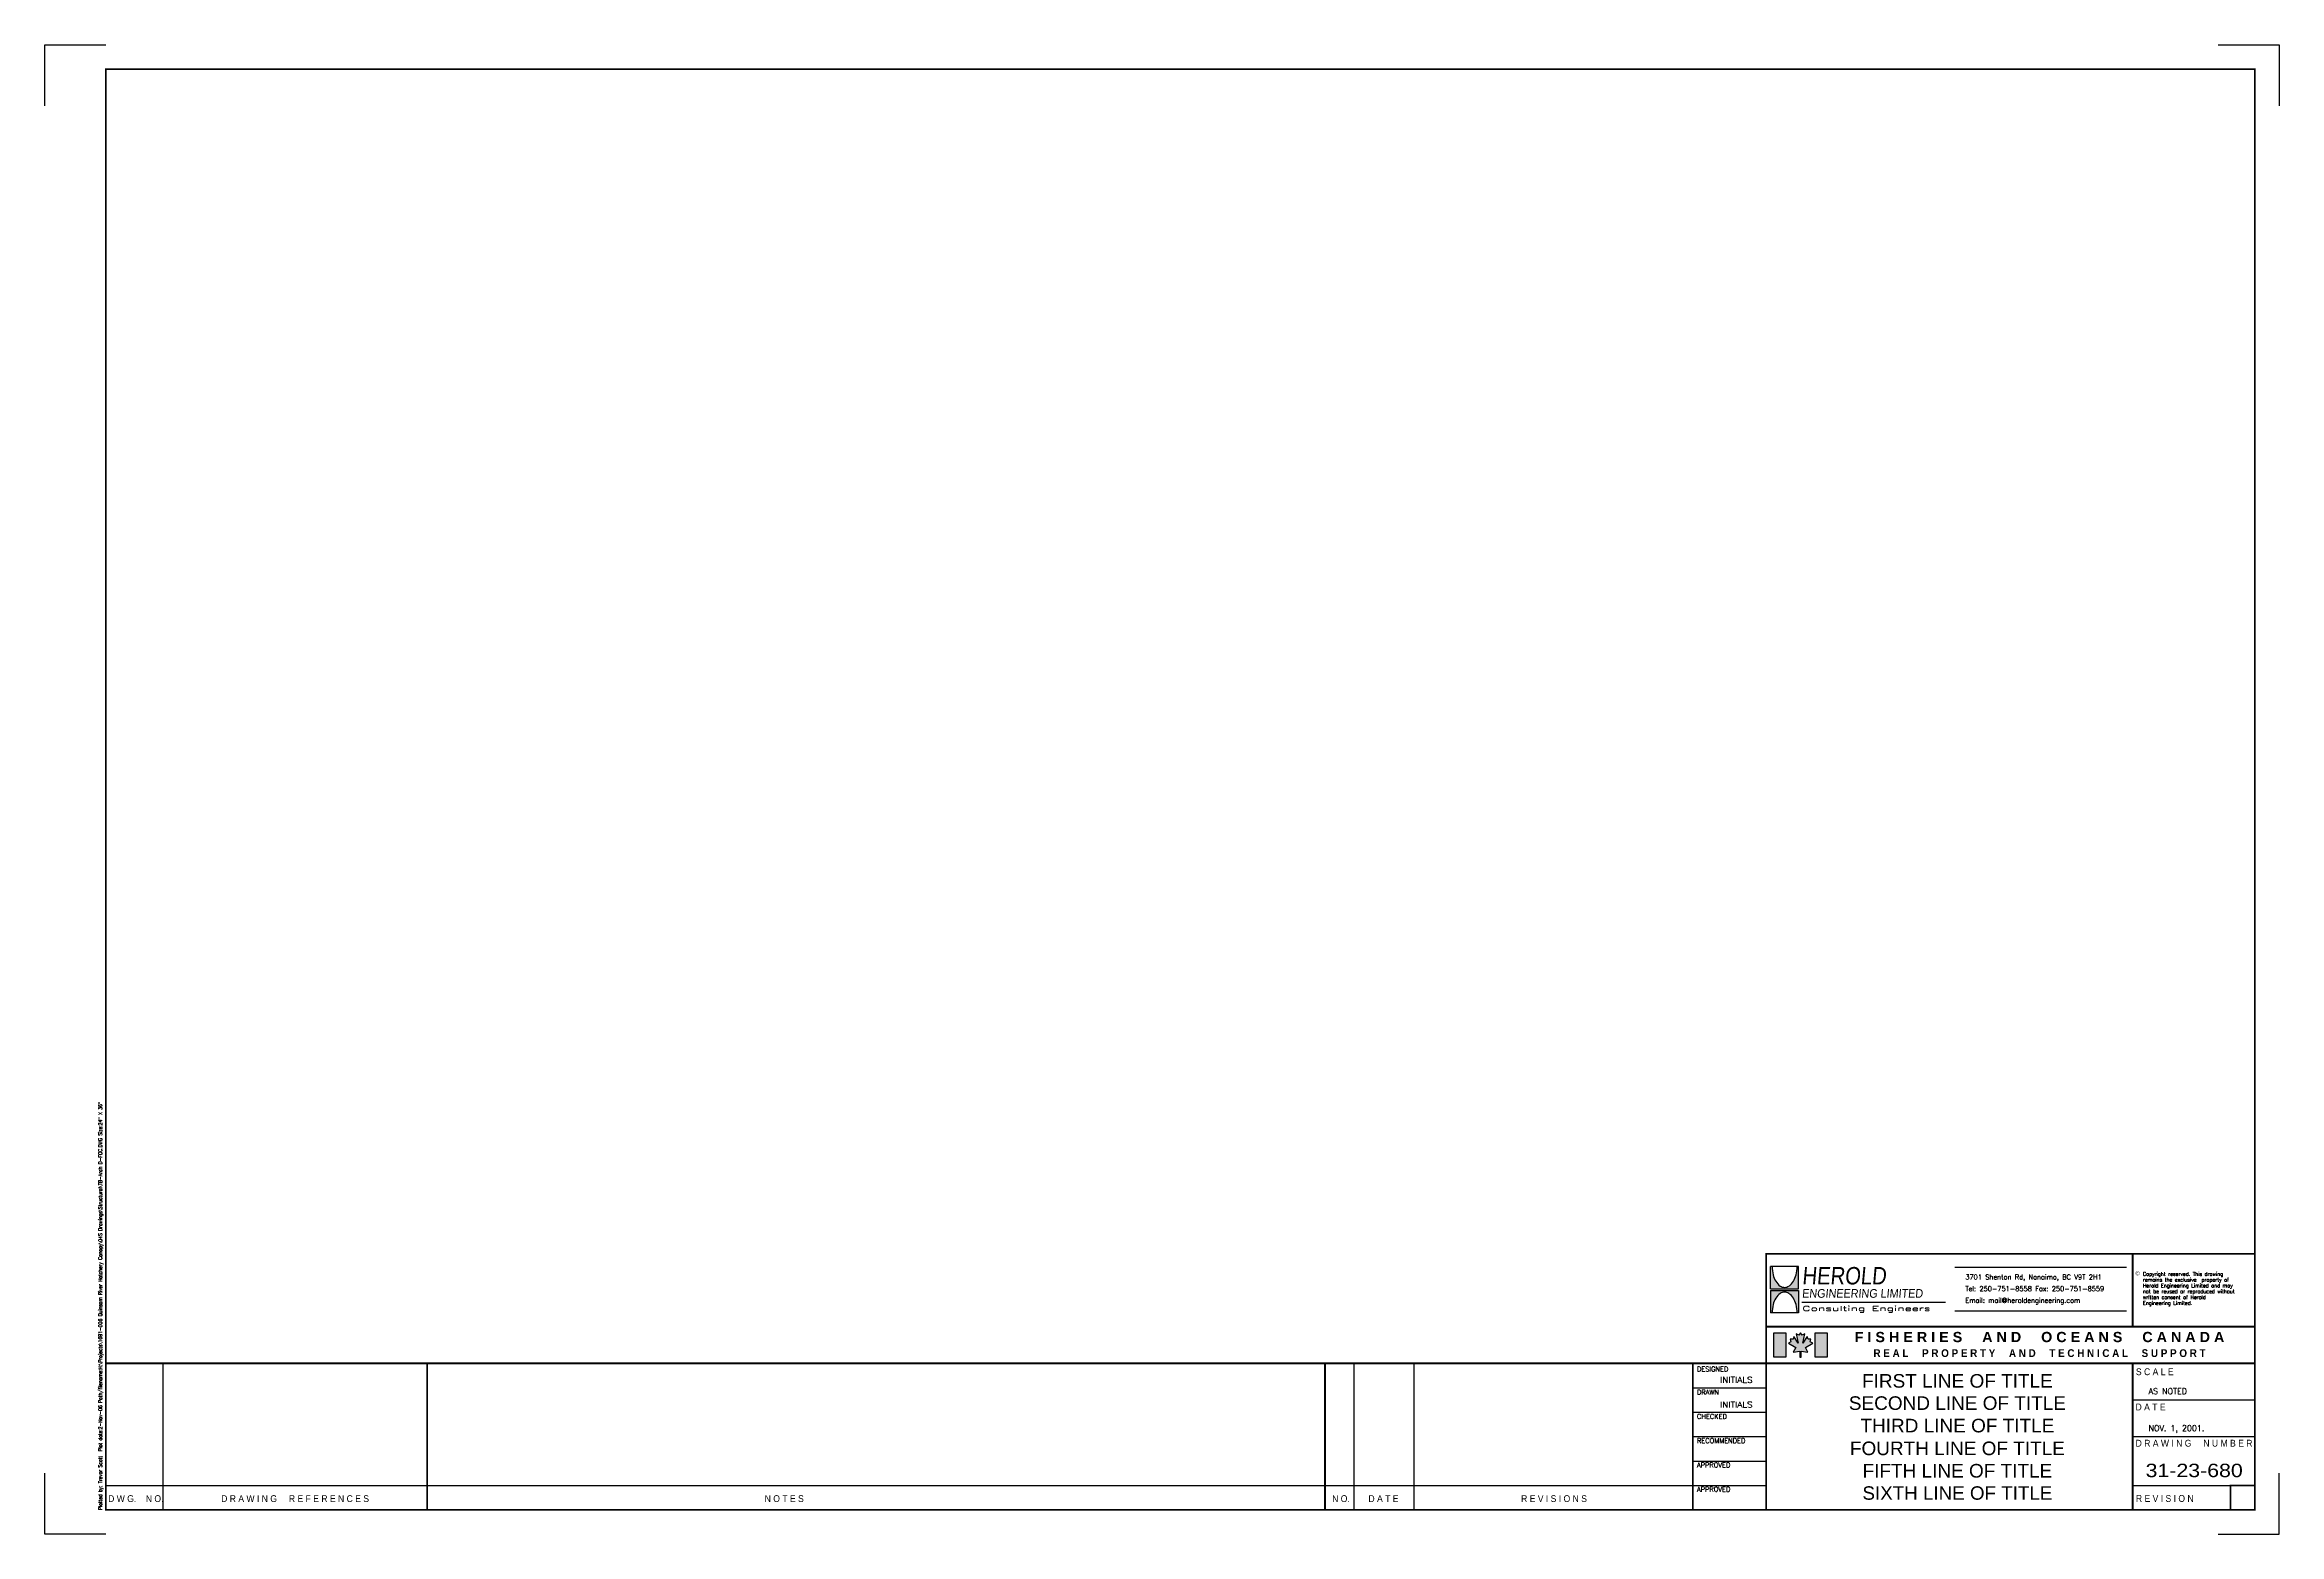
# Model space of a CAD drawing. Extents: x 0 to 36, y 0 to 24.
import ezdxf
from ezdxf.enums import TextEntityAlignment as Align

# ---------------------------------------------------------------- set-up
doc = ezdxf.new("R2010")
doc.units = 0
doc.header["$LTSCALE"] = 0.375
doc.header["$MEASUREMENT"] = 0
doc.layers.get('0').update_dxf_attribs({"linetype": 'CONTINUOUS'})
for name, color, linetype in [('BDR-18', 1, 'CONTINUOUS'), ('BDR-25', 4, 'CONTINUOUS'), ('BDR-35', 2, 'CONTINUOUS'), ('BDR-50', 5, 'CONTINUOUS')]:
    doc.layers.add(name, color=color, linetype=linetype)
doc.styles.add('ANNO-1', font='romans.shx', dxfattribs={"width": 0.78, "height": 2.38125, "bigfont": 'special.shx'})
doc.styles.add('ANNO-1A', font='romans.shx', dxfattribs={"width": 0.78, "height": 1.984375, "bigfont": 'special.shx'})
doc.styles.add('ANNO-3', font='swiss.ttf', dxfattribs={"height": 5.55625})
doc.styles.add('BORDER-TEXT1', font='SIMPLEX.SHX', dxfattribs={"height": 1.9868})
doc.styles.add('BORDER-TEXT2', font='sanss___.ttf', dxfattribs={"width": 0.9, "height": 2.7945})
doc.styles.add('LOGO-HEL', font='ERASBD.TTF')
doc.styles.add('LOGO-TEXT1', font='sanssb__.ttf', dxfattribs={"height": 4.2})
doc.styles.add('LOGO-TEXT2', font='sanssb__.ttf', dxfattribs={"width": 0.9, "height": 3.2})
doc.styles.add('LOGO2-HEL', font='ROMANS.shx')

# ---------------------------------------------------------------- blocks, each defined once
blk = doc.blocks.new('A$C1CC60CB0')
at = {"layer": 'BDR-18'}
h = blk.add_hatch(color=256, dxfattribs=at)
h.paths.add_polyline_path([(8.14, -2.56), (3.17, -2.56), (3.17, -12.5), (8.14, -12.5)])
h.paths.add_polyline_path([(19.07, -6.79), (18.01, -6.2), (18.29, -5.12), (17.17, -5.16), (16.81, -4.01), (15.09, -6.79), (15.89, -3.01), (14.77, -3.46), (14.1, -2.56), (13.43, -3.46), (12.31, -3.01), (13.1, -6.79), (11.38, -4.01), (11.03, -5.16), (9.91, -5.12), (10.18, -6.2), (9.13, -6.79), (12.11, -8.53), (11.12, -10.51), (13.85, -10.02), (13.85, -12.5), (14.35, -12.5), (14.35, -10.02), (17.08, -10.51), (16.08, -8.53)])
h.paths.add_polyline_path([(25.03, -2.56), (20.06, -2.56), (20.06, -12.5), (25.03, -12.5)])
for points in [[(3.17, -12.5), (3.17, -2.56), (8.14, -2.56), (8.14, -12.5)], [(14.1, -2.56), (13.43, -3.46), (12.31, -3.01), (13.1, -6.79), (11.38, -4.01), (11.03, -5.16), (9.91, -5.12), (10.18, -6.2), (9.13, -6.79), (12.11, -8.53), (11.12, -10.51), (13.85, -10.02), (13.85, -12.5), (14.35, -12.5), (14.35, -10.02), (17.08, -10.51), (16.08, -8.53), (19.07, -6.79), (18.01, -6.2), (18.29, -5.12), (17.17, -5.16), (16.81, -4.01), (15.09, -6.79), (15.89, -3.01), (14.77, -3.46)], [(20.06, -12.5), (20.06, -2.56), (25.03, -2.56), (25.03, -12.5)]]:
    blk.add_lwpolyline(points, close=True, dxfattribs=at)
blk = doc.blocks.new('TITLE TEXT')
at = {"layer": 'BDR-25', "style": 'ANNO-1', "width": 0.899424}
for p, p2 in [((0.205, -0.315), (1.181, -0.315)), ((0.205, -0.713), (1.181, -0.713))]:
    blk.add_text('   INITIALS   ', height=0.09375, dxfattribs=at).set_placement(p, p2, align=Align.FIT)
at = {"layer": 'BDR-25', "style": 'ANNO-1'}
for s, height, p in [('AS NOTED', 0.0937, (7.343, -0.497)), ('NOV. 1, 2001.', 0.09375, (7.342, -1.093))]:
    blk.add_text(s, height=height, dxfattribs=at).set_placement(p)
at = {"layer": 'BDR-25', "color": 5, "style": 'ANNO-3'}
blk.add_text('SIXTH LINE OF TITLE', height=0.21653, dxfattribs=at).set_placement((4.263, -2.264), align=Align.BOTTOM_CENTER)
at = {"layer": 'BDR-50', "color": 5, "style": 'ANNO-3'}
for s, p in [('FIRST LINE OF TITLE', (4.263, -0.459)), ('SECOND LINE OF TITLE', (4.263, -0.817)), ('THIRD LINE OF TITLE', (4.263, -1.179)), ('FOURTH LINE OF TITLE', (4.263, -1.546)), ('FIFTH LINE OF TITLE', (4.263, -1.907))]:
    blk.add_text(s, height=0.21875, dxfattribs=at).set_placement(p, align=Align.BOTTOM_CENTER)
at = {"layer": 'BDR-50', "color": 5, "style": 'ANNO-3', "width": 1.164135}
blk.add_text('31-23-680', height=0.2165, dxfattribs=at).set_placement((7.295, -1.835), (8.86, -1.835), align=Align.FIT)
blk = doc.blocks.new('copyright')
at = {"layer": 'BDR-25', "insert": (0.114, -0.041), "char_height": 0.05859, "width": 0.04464, "attachment_point": 1, "style": 'LOGO2-HEL'}
blk.add_mtext('{\\fBankGothic Lt BT|b0|i0|c0|p34;\\H1.125x;©} ', dxfattribs=at)

msp = doc.modelspace()

# ---------------------------------------------------------------- hatches: boundary and pattern name
at = {"layer": 'BDR-18'}
for points in [[(27.888, 4.077, -0.074062), (27.846, 4.18, -0.060657), (27.829, 4.315), (27.804, 4.315), (27.804, 3.953), (28.256, 3.953), (28.256, 4.315), (28.232, 4.315, -0.060657), (28.215, 4.18, -0.074062), (28.173, 4.077, -0.106906), (28.101, 4, -0.152862), (28.03, 3.978, -0.152862), (27.96, 4, -0.106906)], [(28.173, 3.804, -0.074062), (28.215, 3.701, -0.060657), (28.232, 3.566), (28.256, 3.566), (28.256, 3.928), (27.804, 3.928), (27.804, 3.566), (27.829, 3.566, -0.060657), (27.846, 3.701, -0.074062), (27.888, 3.804, -0.106906), (27.96, 3.881, -0.152862), (28.03, 3.903, -0.152862), (28.101, 3.881, -0.106906)]]:
    msp.add_hatch(color=253, dxfattribs=at).paths.add_polyline_path(points)

# ---------------------------------------------------------------- linework, layer by layer
at = {"layer": 'BDR-18', "ltscale": 8}
for p, q in [((28.256, 4.315), (27.804, 4.315)), ((27.804, 3.953), (27.804, 4.315)), ((28.256, 3.953), (28.256, 4.315)), ((27.804, 3.953), (28.256, 3.953)), ((27.804, 3.928), (28.256, 3.928)), ((27.804, 3.928), (27.804, 3.566)), ((28.256, 3.928), (28.256, 3.566)), ((28.256, 3.566), (27.804, 3.566))]:
    msp.add_line(p, q, dxfattribs=at)
at = {"layer": 'BDR-18'}
for p, q in [((1.909, 0.394), (1.909, 2.756)), ((21.098, 0.394), (21.098, 2.756)), ((22.063, 0.394), (22.063, 2.756)), ((26.551, 2.362), (27.732, 2.362)), ((33.638, 2.165), (35.606, 2.165)), ((26.551, 1.968), (27.732, 1.968)), ((26.551, 1.575), (27.732, 1.575)), ((33.638, 1.575), (35.606, 1.575)), ((26.551, 1.181), (27.732, 1.181)), ((0.984, 0.787), (27.732, 0.787)), ((33.638, 0.787), (35.213, 0.787))]:
    msp.add_line(p, q, dxfattribs=at)
at = {"layer": 'BDR-18', "color": 1}
for points in [[(0, 23.016), (0, 24), (0.984, 24)], [(35.016, 24), (36, 24), (36, 23.016)], [(0.984, 0), (0, 0), (0, 0.984)], [(35.016, 0), (36, 0), (36, 0.984)]]:
    msp.add_lwpolyline(points, dxfattribs=at)
at = {"layer": 'BDR-18', "ltscale": 8}
for centre, radius, start, end in [((28.392, 4.315), 0.563, 180, 193.8846), ((28.214, 4.271), 0.379, 193.8846, 210.8274), ((28.101, 4.204), 0.248, 210.8274, 235.2356), ((28.03, 4.102), 0.124, 235.2356, 270), ((28.03, 4.102), 0.124, 270, 304.7644), ((27.96, 4.204), 0.248, 304.7644, 329.1726), ((27.847, 4.271), 0.379, 329.1726, 346.1154), ((27.669, 4.315), 0.563, 346.1154, 360), ((28.392, 3.566), 0.563, 166.1154, 180), ((28.214, 3.61), 0.379, 149.1726, 166.1154), ((28.101, 3.678), 0.248, 124.7644, 149.1726), ((28.03, 3.779), 0.124, 90, 124.7644), ((28.03, 3.779), 0.124, 55.2356, 90), ((27.96, 3.678), 0.248, 30.8274, 55.2356), ((27.847, 3.61), 0.379, 13.8846, 30.8274), ((27.669, 3.566), 0.563, 0, 13.8846)]:
    msp.add_arc(centre, radius, start, end, dxfattribs=at)
at = {"layer": 'BDR-25'}
msp.add_line((28.31, 3.738), (30.624, 3.738), dxfattribs=at)
at = {"layer": 'BDR-35'}
for p, q in [((30.775, 4.304), (33.538, 4.304)), ((30.775, 3.598), (33.538, 3.598))]:
    msp.add_line(p, q, dxfattribs=at)
at = {"layer": 'BDR-50', "const_width": 0.0295}
msp.add_lwpolyline([(0.984, 23.606), (35.606, 23.606), (35.606, 0.394), (0.984, 0.394)], close=True, dxfattribs=at)
for points in [[(27.732, 3.346), (27.732, 4.519), (35.606, 4.519)], [(33.638, 3.346), (33.638, 4.519)], [(27.732, 0.394), (27.732, 3.346), (35.606, 3.346)], [(0.984, 2.756), (27.732, 2.756)], [(6.161, 0.394), (6.161, 2.756)], [(20.626, 0.394), (20.626, 2.756)], [(26.551, 0.394), (26.551, 2.756)], [(27.732, 2.756), (33.638, 2.756)], [(33.638, 0.394), (33.638, 2.756)], [(33.638, 2.756), (35.606, 2.756)], [(35.213, 0.394), (35.213, 0.787), (35.606, 0.787)]]:
    msp.add_lwpolyline(points, dxfattribs=at)

# ---------------------------------------------------------------- block references
for name, p in [('copyright', (33.569, 4.279)), ('TITLE TEXT', (26.551, 2.756))]:
    msp.add_blockref(name, p)
at = {"layer": 'BDR-18', "xscale": 0.03937, "yscale": 0.03937, "zscale": 0.03937}
msp.add_blockref('A$C1CC60CB0', (27.732, 3.346), dxfattribs=at)

# ---------------------------------------------------------------- texts
at = {"layer": 'BDR-18', "insert": (0.865, 0.392), "char_height": 0.059055, "width": 7.89221, "attachment_point": 1, "rotation": 90, "style": 'ANNO-1A'}
msp.add_mtext('{\\C10;Plotted by: Trevor Scott  Plot date:2-Nov-06 Path/filename:H:\\\\Projects\\\\1691-006 Quinsam River Hatchery Canopy\\\\04S Drawings\\\\Structural\\\\TB-Arch D-FOC.DWG Size:24" X 36"}', dxfattribs=at)
at = {"layer": 'BDR-25', "style": 'BORDER-TEXT1'}
for s, height, p in [('DESIGNED', 0.0782, (26.618, 2.623)), ('DRAWN', 0.0782, (26.618, 2.251)), ('CHECKED', 0.0782, (26.618, 1.86)), ('RECOMMENDED', 0.07822, (26.618, 1.469)), ('APPROVED', 0.0782, (26.618, 1.078)), ('APPROVED', 0.0782, (26.618, 0.687))]:
    msp.add_text(s, height=height, dxfattribs=at).set_placement(p)
at = {"layer": 'BDR-25', "style": 'LOGO2-HEL'}
for s, insert, char_height, width, attachment_point, line_spacing_factor in [('3701 Shenton Rd, Nanaimo, BC V9T 2H1 \\PTel: 250-751-8558 Fax: 250-751-8559 \\PEmail: mail@heroldengineering.com', (30.942, 3.944), 0.07812, 2.81301, 4, 1.44), ('Copyright reserved. This drawing remains the exclusive  property of Herold Engineering Limited and may not be reused or reproduced without written consent of Herold  Engineering Limited.', (33.802, 4.224), 0.058594, 1.62837, 1, 0.96)]:
    msp.add_mtext(s, dxfattribs=dict(at, insert=insert, char_height=char_height, width=width, attachment_point=attachment_point, line_spacing_factor=line_spacing_factor))
at = {"layer": 'BDR-35', "ltscale": 8, "style": 'LOGO-HEL', "oblique": 5}
for s, height, width, p in [('HEROLD', 0.2802, 0.8688, (28.309, 4.026)), ('ENGINEERING LIMITED', 0.1401, 0.9261, (28.309, 3.811))]:
    msp.add_text(s, height=height, dxfattribs=dict(at, width=width)).set_placement(p)
at = {"layer": 'BDR-35', "ltscale": 8, "style": 'LOGO2-HEL', "width": 1.8346}
msp.add_text('Consulting Engineers', height=0.08034, dxfattribs=at).set_placement((28.315, 3.598))
at = {"layer": 'BDR-35', "style": 'LOGO-TEXT1'}
msp.add_text('F I S H E R I E S     A N D     O C E A N S     C A N A D A', height=0.16535, dxfattribs=at).set_placement((32.137, 3.096), align=Align.CENTER)
at = {"layer": 'BDR-35', "style": 'LOGO-TEXT2', "width": 0.9}
msp.add_text('R E A L     P R O P E R T Y     A N D     T E C H N I C A L     S U P P O R T', height=0.12598, dxfattribs=at).set_placement((32.137, 2.856), align=Align.CENTER)
at = {"layer": 'BDR-35', "style": 'BORDER-TEXT2', "width": 0.9}
for s, height, p in [('S C A L E', 0.11, (33.69, 2.564)), ('D A T E', 0.11, (33.684, 1.996)), ('D R A W I N G     N U M B E R', 0.11002, (33.685, 1.413)), ('D W G.    N O.', 0.11002, (1.022, 0.52)), ('D R A W I N G     R E F E R E N C E S', 0.11002, (2.843, 0.52)), ('N O T E S', 0.11, (11.599, 0.52)), ('N O.', 0.11, (20.741, 0.52)), ('D A T E', 0.11, (21.326, 0.52)), ('R E V I S I O N S', 0.11002, (23.785, 0.52)), ('R E V I S I O N', 0.11002, (33.69, 0.523))]:
    msp.add_text(s, height=height, dxfattribs=at).set_placement(p)

doc.saveas('drawing.dxf')
